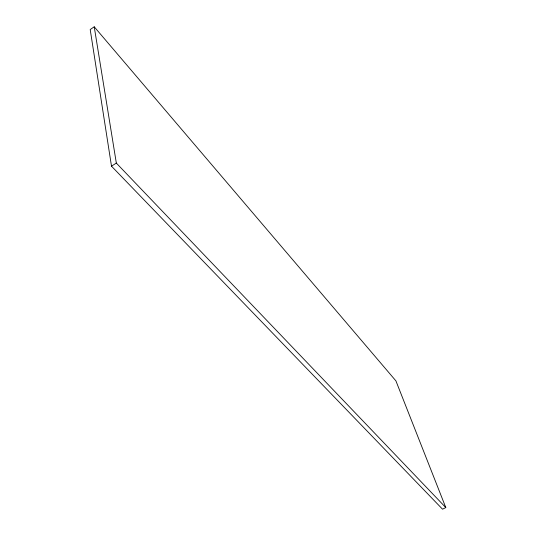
<?xml version="1.0" encoding="UTF-8"?>
<svg xmlns="http://www.w3.org/2000/svg" width="536" height="536" viewBox="0 0 536 536"><rect width="100%" height="100%" fill="white"/><g stroke="black" fill="none" stroke-linecap="round" stroke-linejoin="round"><path stroke-width="0.8" d="M94.229 26.8L90.202 29.547L111.495 166.173L442.542 509.2L445.798 507.565L395.916 380.875L94.229 26.8L116.332 163.078L445.798 507.565M111.495 166.173L116.332 163.078"/></g></svg>
